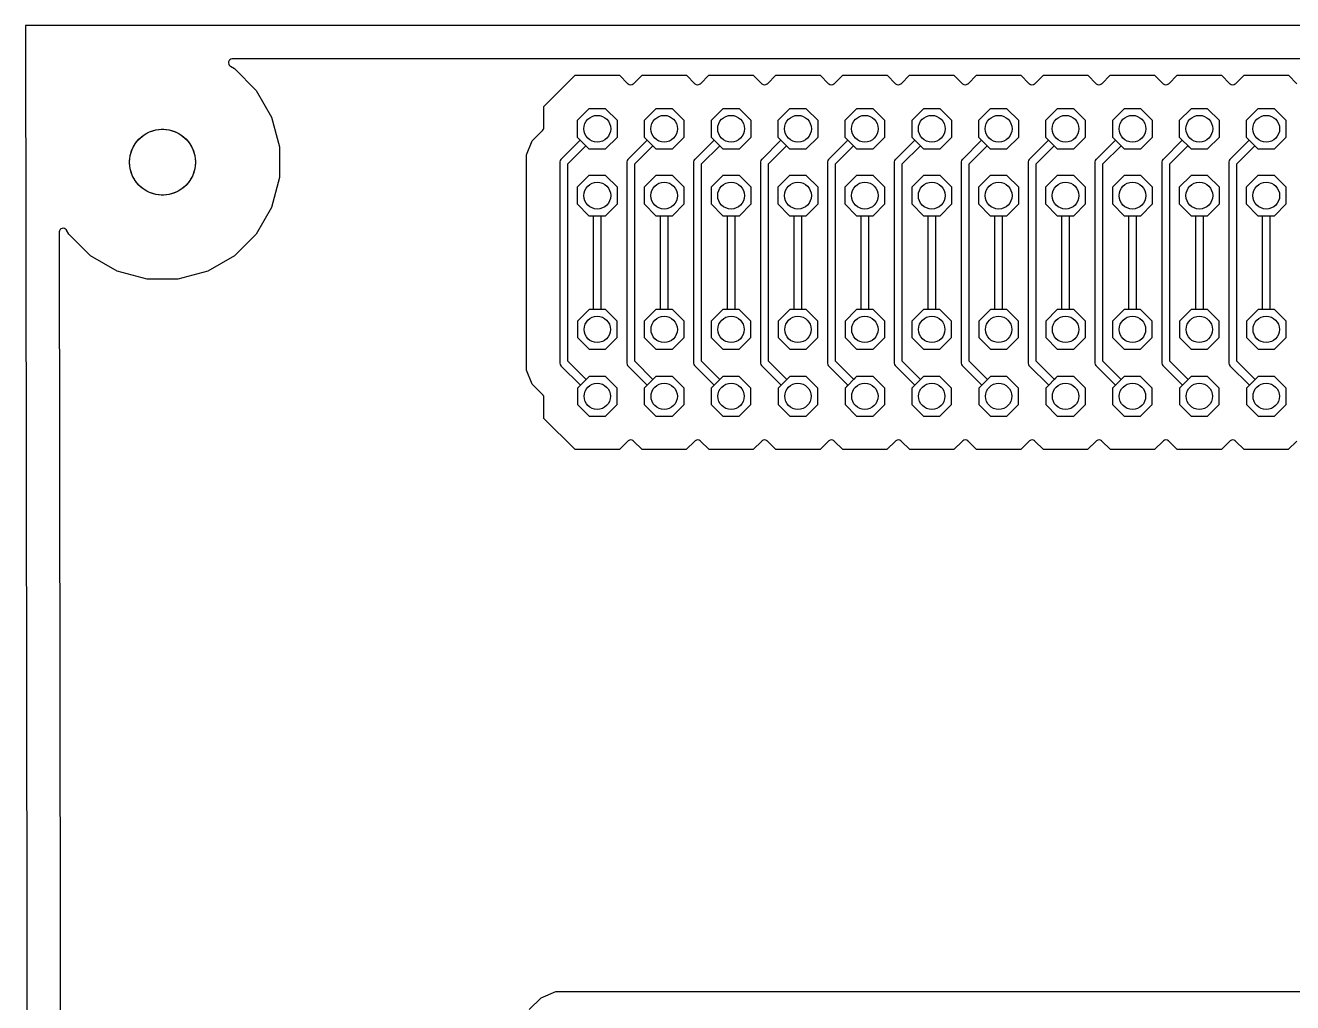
# Model space of a CAD drawing. Header units: millimetres. Extents: x -2.7 to 91.1, y 1.3 to 86.5.
# Drawn here: x -2.67 to 45.45, y 49.37 to 86.48 of the extents above; entities that cross this region are included whole.
import ezdxf

# ---------------------------------------------------------------- set-up
doc = ezdxf.new("R2010")
doc.units = ezdxf.units.MM

msp = doc.modelspace()

# ---------------------------------------------------------------- linework, layer by layer
at = {"layer": '16_copper'}
for points in [[(82.433, 85.207), (5.197, 85.207), (5.191, 85.206), (5.184, 85.206, 0.695635), (5.108, 84.931), (5.121, 84.923), (5.269, 84.837), (6.097, 84.009), (6.682, 82.996), (6.985, 81.865), (6.985, 80.695), (6.682, 79.564), (6.097, 78.551), (5.269, 77.723), (4.256, 77.138), (3.125, 76.835), (1.955, 76.835), (0.824, 77.138), (-0.189, 77.723), (-1.017, 78.551), (-1.101, 78.696), (-1.105, 78.702), (-1.108, 78.707, 0.695639), (-1.385, 78.635), (-1.385, 78.62), (-1.332, 43.101)], [(45.612, 70.69), (45.288, 70.366), (43.612, 70.366), (43.288, 70.69), (43.285, 70.692), (43.282, 70.695, 0.370187), (43.084, 70.7), (43.072, 70.69), (42.748, 70.366), (41.072, 70.366), (40.748, 70.69), (40.745, 70.692), (40.742, 70.695, 0.370187), (40.544, 70.7), (40.532, 70.69), (40.208, 70.366), (38.532, 70.366), (38.208, 70.69), (38.205, 70.692), (38.202, 70.695, 0.370187), (38.004, 70.7), (37.992, 70.69), (37.668, 70.366), (35.992, 70.366), (35.668, 70.69), (35.665, 70.692), (35.662, 70.695, 0.370187), (35.464, 70.7), (35.452, 70.69), (35.128, 70.366), (33.452, 70.366), (33.128, 70.69), (33.125, 70.692), (33.122, 70.695, 0.370187), (32.924, 70.7), (32.912, 70.69), (32.588, 70.366), (30.912, 70.366), (30.588, 70.69), (30.585, 70.692), (30.582, 70.695, 0.370187), (30.384, 70.7), (30.372, 70.69), (30.048, 70.366), (28.372, 70.366), (28.048, 70.69), (28.045, 70.692), (28.042, 70.695, 0.370187), (27.844, 70.7), (27.832, 70.69), (27.508, 70.366), (25.832, 70.366), (25.508, 70.69), (25.505, 70.692), (25.502, 70.695, 0.370187), (25.304, 70.7), (25.292, 70.69), (24.968, 70.366), (23.292, 70.366), (22.968, 70.69), (22.965, 70.692), (22.962, 70.695, 0.370187), (22.764, 70.7), (22.752, 70.69), (22.428, 70.366), (20.752, 70.366), (20.428, 70.69), (20.425, 70.692), (20.422, 70.695, 0.370187), (20.224, 70.7), (20.212, 70.69), (19.888, 70.366), (18.212, 70.366), (17.026, 71.552), (17.026, 72.339), (17.026, 72.343), (17.026, 72.347, 0.050699), (17.021, 72.377), (17.021, 72.379), (17.02, 72.381, 0.031917), (17.014, 72.399), (17.012, 72.403), (17.01, 72.406), (17.01, 72.408), (17.009, 72.41, 0.031917), (16.999, 72.426), (16.996, 72.429), (16.994, 72.432), (16.993, 72.434), (16.992, 72.435), (16.981, 72.447), (16.574, 72.854), (16.358, 73.377), (16.358, 81.563), (16.574, 82.086), (16.973, 82.485), (16.977, 82.489), (16.981, 82.493, 0.153125), (17.017, 82.577), (17.018, 82.593), (17.018, 83.392), (18.208, 84.582), (19.892, 84.582), (20.212, 84.261), (20.215, 84.259), (20.218, 84.256, 0.370187), (20.416, 84.251), (20.428, 84.261), (20.748, 84.582), (22.432, 84.582), (22.752, 84.261), (22.755, 84.259), (22.758, 84.256, 0.370187), (22.956, 84.251), (22.968, 84.261), (23.288, 84.582), (24.972, 84.582), (25.292, 84.261), (25.295, 84.259), (25.298, 84.256, 0.370187), (25.496, 84.251), (25.508, 84.261), (25.828, 84.582), (27.512, 84.582), (27.832, 84.261), (27.835, 84.259), (27.838, 84.256, 0.370187), (28.036, 84.251), (28.048, 84.261), (28.368, 84.582), (30.052, 84.582), (30.372, 84.261), (30.375, 84.259), (30.378, 84.256, 0.370187), (30.576, 84.251), (30.588, 84.261), (30.908, 84.582), (32.592, 84.582), (32.912, 84.261), (32.915, 84.259), (32.918, 84.256, 0.370187), (33.116, 84.251), (33.128, 84.261), (33.448, 84.582), (35.132, 84.582), (35.452, 84.261), (35.455, 84.259), (35.458, 84.256, 0.370187), (35.656, 84.251), (35.668, 84.261), (35.988, 84.582), (37.672, 84.582), (37.992, 84.261), (37.995, 84.259), (37.998, 84.256, 0.370187), (38.196, 84.251), (38.208, 84.261), (38.528, 84.582), (40.212, 84.582), (40.532, 84.261), (40.535, 84.259), (40.538, 84.256, 0.370187), (40.736, 84.251), (40.748, 84.261), (41.068, 84.582), (42.752, 84.582), (43.072, 84.261), (43.075, 84.259), (43.078, 84.256, 0.370187), (43.276, 84.251), (43.288, 84.261), (43.608, 84.582), (45.292, 84.582), (45.612, 84.261)]]:
    msp.add_lwpolyline(points, format="xyb", dxfattribs=at)
for points in [[(19.804, 72.078), (19.804, 72.702), (19.362, 73.144), (18.738, 73.144), (18.625, 73.031), (17.932, 73.723), (17.932, 81.217), (18.619, 81.903), (18.734, 81.788), (19.366, 81.788), (19.812, 82.234), (19.812, 82.866), (19.366, 83.312), (18.734, 83.312), (18.288, 82.866), (18.288, 82.234), (18.403, 82.119), (17.672, 81.388), (17.669, 81.383), (17.664, 81.379, 0.153125), (17.628, 81.296), (17.628, 81.28), (17.628, 73.66), (17.628, 73.654), (17.628, 73.649, 0.153128), (17.662, 73.564), (17.672, 73.552), (18.409, 72.815), (18.296, 72.702), (18.296, 72.078), (18.738, 71.636), (19.362, 71.636)], [(22.344, 72.078), (22.344, 72.702), (21.902, 73.144), (21.278, 73.144), (21.165, 73.031), (20.472, 73.723), (20.472, 81.217), (21.159, 81.903), (21.274, 81.788), (21.906, 81.788), (22.352, 82.234), (22.352, 82.866), (21.906, 83.312), (21.274, 83.312), (20.828, 82.866), (20.828, 82.234), (20.943, 82.119), (20.212, 81.388), (20.209, 81.383), (20.204, 81.379, 0.153125), (20.168, 81.296), (20.168, 81.28), (20.168, 73.66), (20.168, 73.654), (20.168, 73.649, 0.153128), (20.202, 73.564), (20.212, 73.552), (20.949, 72.815), (20.836, 72.702), (20.836, 72.078), (21.278, 71.636), (21.902, 71.636)], [(24.884, 72.078), (24.884, 72.702), (24.442, 73.144), (23.818, 73.144), (23.705, 73.031), (23.012, 73.723), (23.012, 81.217), (23.699, 81.903), (23.814, 81.788), (24.446, 81.788), (24.892, 82.234), (24.892, 82.866), (24.446, 83.312), (23.814, 83.312), (23.368, 82.866), (23.368, 82.234), (23.483, 82.119), (22.752, 81.388), (22.749, 81.383), (22.744, 81.379, 0.153125), (22.708, 81.296), (22.708, 81.28), (22.708, 73.66), (22.708, 73.654), (22.708, 73.649, 0.153128), (22.742, 73.564), (22.752, 73.552), (23.489, 72.815), (23.376, 72.702), (23.376, 72.078), (23.818, 71.636), (24.442, 71.636)], [(27.424, 72.078), (27.424, 72.702), (26.982, 73.144), (26.358, 73.144), (26.245, 73.031), (25.552, 73.723), (25.552, 81.217), (26.239, 81.903), (26.354, 81.788), (26.986, 81.788), (27.432, 82.234), (27.432, 82.866), (26.986, 83.312), (26.354, 83.312), (25.908, 82.866), (25.908, 82.234), (26.023, 82.119), (25.292, 81.388), (25.289, 81.383), (25.284, 81.379, 0.153125), (25.248, 81.296), (25.248, 81.28), (25.248, 73.66), (25.248, 73.654), (25.248, 73.649, 0.153128), (25.282, 73.564), (25.292, 73.552), (26.029, 72.815), (25.916, 72.702), (25.916, 72.078), (26.358, 71.636), (26.982, 71.636)], [(29.964, 72.078), (29.964, 72.702), (29.522, 73.144), (28.898, 73.144), (28.785, 73.031), (28.092, 73.723), (28.092, 81.217), (28.779, 81.903), (28.894, 81.788), (29.526, 81.788), (29.972, 82.234), (29.972, 82.866), (29.526, 83.312), (28.894, 83.312), (28.448, 82.866), (28.448, 82.234), (28.563, 82.119), (27.832, 81.388), (27.829, 81.383), (27.824, 81.379, 0.153125), (27.788, 81.296), (27.788, 81.28), (27.788, 73.66), (27.788, 73.654), (27.788, 73.649, 0.153128), (27.822, 73.564), (27.832, 73.552), (28.569, 72.815), (28.456, 72.702), (28.456, 72.078), (28.898, 71.636), (29.522, 71.636)], [(32.504, 72.078), (32.504, 72.702), (32.062, 73.144), (31.438, 73.144), (31.325, 73.031), (30.632, 73.723), (30.632, 81.217), (31.319, 81.903), (31.434, 81.788), (32.066, 81.788), (32.512, 82.234), (32.512, 82.866), (32.066, 83.312), (31.434, 83.312), (30.988, 82.866), (30.988, 82.234), (31.103, 82.119), (30.372, 81.388), (30.369, 81.383), (30.364, 81.379, 0.153125), (30.328, 81.296), (30.328, 81.28), (30.328, 73.66), (30.328, 73.654), (30.328, 73.649, 0.153128), (30.362, 73.564), (30.372, 73.552), (31.109, 72.815), (30.996, 72.702), (30.996, 72.078), (31.438, 71.636), (32.062, 71.636)], [(35.044, 72.078), (35.044, 72.702), (34.602, 73.144), (33.978, 73.144), (33.865, 73.031), (33.172, 73.723), (33.172, 81.217), (33.859, 81.903), (33.974, 81.788), (34.606, 81.788), (35.052, 82.234), (35.052, 82.866), (34.606, 83.312), (33.974, 83.312), (33.528, 82.866), (33.528, 82.234), (33.643, 82.119), (32.912, 81.388), (32.909, 81.383), (32.904, 81.379, 0.153125), (32.868, 81.296), (32.868, 81.28), (32.868, 73.66), (32.868, 73.654), (32.868, 73.649, 0.153128), (32.902, 73.564), (32.912, 73.552), (33.649, 72.815), (33.536, 72.702), (33.536, 72.078), (33.978, 71.636), (34.602, 71.636)], [(37.584, 72.078), (37.584, 72.702), (37.142, 73.144), (36.518, 73.144), (36.405, 73.031), (35.712, 73.723), (35.712, 81.217), (36.399, 81.903), (36.514, 81.788), (37.146, 81.788), (37.592, 82.234), (37.592, 82.866), (37.146, 83.312), (36.514, 83.312), (36.068, 82.866), (36.068, 82.234), (36.183, 82.119), (35.452, 81.388), (35.449, 81.383), (35.444, 81.379, 0.153125), (35.408, 81.296), (35.408, 81.28), (35.408, 73.66), (35.408, 73.654), (35.408, 73.649, 0.153128), (35.442, 73.564), (35.452, 73.552), (36.189, 72.815), (36.076, 72.702), (36.076, 72.078), (36.518, 71.636), (37.142, 71.636)], [(40.124, 72.078), (40.124, 72.702), (39.682, 73.144), (39.058, 73.144), (38.945, 73.031), (38.252, 73.723), (38.252, 81.217), (38.939, 81.903), (39.054, 81.788), (39.686, 81.788), (40.132, 82.234), (40.132, 82.866), (39.686, 83.312), (39.054, 83.312), (38.608, 82.866), (38.608, 82.234), (38.723, 82.119), (37.992, 81.388), (37.989, 81.383), (37.984, 81.379, 0.153125), (37.948, 81.296), (37.948, 81.28), (37.948, 73.66), (37.948, 73.654), (37.948, 73.649, 0.153128), (37.982, 73.564), (37.992, 73.552), (38.729, 72.815), (38.616, 72.702), (38.616, 72.078), (39.058, 71.636), (39.682, 71.636)], [(42.664, 72.078), (42.664, 72.702), (42.222, 73.144), (41.598, 73.144), (41.485, 73.031), (40.792, 73.723), (40.792, 81.217), (41.479, 81.903), (41.594, 81.788), (42.226, 81.788), (42.672, 82.234), (42.672, 82.866), (42.226, 83.312), (41.594, 83.312), (41.148, 82.866), (41.148, 82.234), (41.263, 82.119), (40.532, 81.388), (40.529, 81.383), (40.524, 81.379, 0.153125), (40.488, 81.296), (40.488, 81.28), (40.488, 73.66), (40.488, 73.654), (40.488, 73.649, 0.153128), (40.522, 73.564), (40.532, 73.552), (41.269, 72.815), (41.156, 72.702), (41.156, 72.078), (41.598, 71.636), (42.222, 71.636)], [(45.204, 72.078), (45.204, 72.702), (44.762, 73.144), (44.138, 73.144), (44.025, 73.031), (43.332, 73.723), (43.332, 81.217), (44.019, 81.903), (44.134, 81.788), (44.766, 81.788), (45.212, 82.234), (45.212, 82.866), (44.766, 83.312), (44.134, 83.312), (43.688, 82.866), (43.688, 82.234), (43.803, 82.119), (43.072, 81.388), (43.069, 81.383), (43.064, 81.379, 0.153125), (43.028, 81.296), (43.028, 81.28), (43.028, 73.66), (43.028, 73.654), (43.028, 73.649, 0.153128), (43.062, 73.564), (43.072, 73.552), (43.809, 72.815), (43.696, 72.702), (43.696, 72.078), (44.138, 71.636), (44.762, 71.636)]]:
    msp.add_lwpolyline(points, format="xyb", close=True, dxfattribs=at)
for points in [[(19.804, 74.618), (19.804, 75.242), (19.362, 75.684), (19.202, 75.684), (19.202, 79.248), (19.366, 79.248), (19.812, 79.694), (19.812, 80.326), (19.366, 80.772), (18.734, 80.772), (18.288, 80.326), (18.288, 79.694), (18.734, 79.248), (18.898, 79.248), (18.898, 75.684), (18.738, 75.684), (18.296, 75.242), (18.296, 74.618), (18.738, 74.176), (19.362, 74.176)], [(22.344, 74.618), (22.344, 75.242), (21.902, 75.684), (21.742, 75.684), (21.742, 79.248), (21.906, 79.248), (22.352, 79.694), (22.352, 80.326), (21.906, 80.772), (21.274, 80.772), (20.828, 80.326), (20.828, 79.694), (21.274, 79.248), (21.438, 79.248), (21.438, 75.684), (21.278, 75.684), (20.836, 75.242), (20.836, 74.618), (21.278, 74.176), (21.902, 74.176)], [(24.884, 74.618), (24.884, 75.242), (24.442, 75.684), (24.282, 75.684), (24.282, 79.248), (24.446, 79.248), (24.892, 79.694), (24.892, 80.326), (24.446, 80.772), (23.814, 80.772), (23.368, 80.326), (23.368, 79.694), (23.814, 79.248), (23.978, 79.248), (23.978, 75.684), (23.818, 75.684), (23.376, 75.242), (23.376, 74.618), (23.818, 74.176), (24.442, 74.176)], [(27.424, 74.618), (27.424, 75.242), (26.982, 75.684), (26.822, 75.684), (26.822, 79.248), (26.986, 79.248), (27.432, 79.694), (27.432, 80.326), (26.986, 80.772), (26.354, 80.772), (25.908, 80.326), (25.908, 79.694), (26.354, 79.248), (26.518, 79.248), (26.518, 75.684), (26.358, 75.684), (25.916, 75.242), (25.916, 74.618), (26.358, 74.176), (26.982, 74.176)], [(29.964, 74.618), (29.964, 75.242), (29.522, 75.684), (29.362, 75.684), (29.362, 79.248), (29.526, 79.248), (29.972, 79.694), (29.972, 80.326), (29.526, 80.772), (28.894, 80.772), (28.448, 80.326), (28.448, 79.694), (28.894, 79.248), (29.058, 79.248), (29.058, 75.684), (28.898, 75.684), (28.456, 75.242), (28.456, 74.618), (28.898, 74.176), (29.522, 74.176)], [(32.504, 74.618), (32.504, 75.242), (32.062, 75.684), (31.902, 75.684), (31.902, 79.248), (32.066, 79.248), (32.512, 79.694), (32.512, 80.326), (32.066, 80.772), (31.434, 80.772), (30.988, 80.326), (30.988, 79.694), (31.434, 79.248), (31.598, 79.248), (31.598, 75.684), (31.438, 75.684), (30.996, 75.242), (30.996, 74.618), (31.438, 74.176), (32.062, 74.176)], [(35.044, 74.618), (35.044, 75.242), (34.602, 75.684), (34.442, 75.684), (34.442, 79.248), (34.606, 79.248), (35.052, 79.694), (35.052, 80.326), (34.606, 80.772), (33.974, 80.772), (33.528, 80.326), (33.528, 79.694), (33.974, 79.248), (34.138, 79.248), (34.138, 75.684), (33.978, 75.684), (33.536, 75.242), (33.536, 74.618), (33.978, 74.176), (34.602, 74.176)], [(37.584, 74.618), (37.584, 75.242), (37.142, 75.684), (36.982, 75.684), (36.982, 79.248), (37.146, 79.248), (37.592, 79.694), (37.592, 80.326), (37.146, 80.772), (36.514, 80.772), (36.068, 80.326), (36.068, 79.694), (36.514, 79.248), (36.678, 79.248), (36.678, 75.684), (36.518, 75.684), (36.076, 75.242), (36.076, 74.618), (36.518, 74.176), (37.142, 74.176)], [(40.124, 74.618), (40.124, 75.242), (39.682, 75.684), (39.522, 75.684), (39.522, 79.248), (39.686, 79.248), (40.132, 79.694), (40.132, 80.326), (39.686, 80.772), (39.054, 80.772), (38.608, 80.326), (38.608, 79.694), (39.054, 79.248), (39.218, 79.248), (39.218, 75.684), (39.058, 75.684), (38.616, 75.242), (38.616, 74.618), (39.058, 74.176), (39.682, 74.176)], [(42.664, 74.618), (42.664, 75.242), (42.222, 75.684), (42.062, 75.684), (42.062, 79.248), (42.226, 79.248), (42.672, 79.694), (42.672, 80.326), (42.226, 80.772), (41.594, 80.772), (41.148, 80.326), (41.148, 79.694), (41.594, 79.248), (41.758, 79.248), (41.758, 75.684), (41.598, 75.684), (41.156, 75.242), (41.156, 74.618), (41.598, 74.176), (42.222, 74.176)], [(45.204, 74.618), (45.204, 75.242), (44.762, 75.684), (44.602, 75.684), (44.602, 79.248), (44.766, 79.248), (45.212, 79.694), (45.212, 80.326), (44.766, 80.772), (44.134, 80.772), (43.688, 80.326), (43.688, 79.694), (44.134, 79.248), (44.298, 79.248), (44.298, 75.684), (44.138, 75.684), (43.696, 75.242), (43.696, 74.618), (44.138, 74.176), (44.762, 74.176)]]:
    msp.add_lwpolyline(points, close=True, dxfattribs=at)
msp.add_lwpolyline([(16.467, 49.102), (16.917, 49.552), (17.477, 49.784), (63.094, 49.784)], dxfattribs=at)
at = {"layer": '1_copper'}
for points in [[(19.812, 82.234), (19.812, 82.866), (19.366, 83.312), (18.734, 83.312), (18.288, 82.866), (18.288, 82.234), (18.734, 81.788), (19.366, 81.788)], [(22.352, 82.234), (22.352, 82.866), (21.906, 83.312), (21.274, 83.312), (20.828, 82.866), (20.828, 82.234), (21.274, 81.788), (21.906, 81.788)], [(24.892, 82.234), (24.892, 82.866), (24.446, 83.312), (23.814, 83.312), (23.368, 82.866), (23.368, 82.234), (23.814, 81.788), (24.446, 81.788)], [(27.432, 82.234), (27.432, 82.866), (26.986, 83.312), (26.354, 83.312), (25.908, 82.866), (25.908, 82.234), (26.354, 81.788), (26.986, 81.788)], [(29.972, 82.234), (29.972, 82.866), (29.526, 83.312), (28.894, 83.312), (28.448, 82.866), (28.448, 82.234), (28.894, 81.788), (29.526, 81.788)], [(32.512, 82.234), (32.512, 82.866), (32.066, 83.312), (31.434, 83.312), (30.988, 82.866), (30.988, 82.234), (31.434, 81.788), (32.066, 81.788)], [(35.052, 82.234), (35.052, 82.866), (34.606, 83.312), (33.974, 83.312), (33.528, 82.866), (33.528, 82.234), (33.974, 81.788), (34.606, 81.788)], [(37.592, 82.234), (37.592, 82.866), (37.146, 83.312), (36.514, 83.312), (36.068, 82.866), (36.068, 82.234), (36.514, 81.788), (37.146, 81.788)], [(40.132, 82.234), (40.132, 82.866), (39.686, 83.312), (39.054, 83.312), (38.608, 82.866), (38.608, 82.234), (39.054, 81.788), (39.686, 81.788)], [(42.672, 82.234), (42.672, 82.866), (42.226, 83.312), (41.594, 83.312), (41.148, 82.866), (41.148, 82.234), (41.594, 81.788), (42.226, 81.788)], [(45.212, 82.234), (45.212, 82.866), (44.766, 83.312), (44.134, 83.312), (43.688, 82.866), (43.688, 82.234), (44.134, 81.788), (44.766, 81.788)], [(19.812, 79.694), (19.812, 80.326), (19.366, 80.772), (18.734, 80.772), (18.288, 80.326), (18.288, 79.694), (18.734, 79.248), (19.366, 79.248)], [(22.352, 79.694), (22.352, 80.326), (21.906, 80.772), (21.274, 80.772), (20.828, 80.326), (20.828, 79.694), (21.274, 79.248), (21.906, 79.248)], [(24.892, 79.694), (24.892, 80.326), (24.446, 80.772), (23.814, 80.772), (23.368, 80.326), (23.368, 79.694), (23.814, 79.248), (24.446, 79.248)], [(27.432, 79.694), (27.432, 80.326), (26.986, 80.772), (26.354, 80.772), (25.908, 80.326), (25.908, 79.694), (26.354, 79.248), (26.986, 79.248)], [(29.972, 79.694), (29.972, 80.326), (29.526, 80.772), (28.894, 80.772), (28.448, 80.326), (28.448, 79.694), (28.894, 79.248), (29.526, 79.248)], [(32.512, 79.694), (32.512, 80.326), (32.066, 80.772), (31.434, 80.772), (30.988, 80.326), (30.988, 79.694), (31.434, 79.248), (32.066, 79.248)], [(35.052, 79.694), (35.052, 80.326), (34.606, 80.772), (33.974, 80.772), (33.528, 80.326), (33.528, 79.694), (33.974, 79.248), (34.606, 79.248)], [(37.592, 79.694), (37.592, 80.326), (37.146, 80.772), (36.514, 80.772), (36.068, 80.326), (36.068, 79.694), (36.514, 79.248), (37.146, 79.248)], [(40.132, 79.694), (40.132, 80.326), (39.686, 80.772), (39.054, 80.772), (38.608, 80.326), (38.608, 79.694), (39.054, 79.248), (39.686, 79.248)], [(42.672, 79.694), (42.672, 80.326), (42.226, 80.772), (41.594, 80.772), (41.148, 80.326), (41.148, 79.694), (41.594, 79.248), (42.226, 79.248)], [(45.212, 79.694), (45.212, 80.326), (44.766, 80.772), (44.134, 80.772), (43.688, 80.326), (43.688, 79.694), (44.134, 79.248), (44.766, 79.248)], [(19.804, 74.618), (19.804, 75.242), (19.362, 75.684), (18.738, 75.684), (18.296, 75.242), (18.296, 74.618), (18.738, 74.176), (19.362, 74.176)], [(22.344, 74.618), (22.344, 75.242), (21.902, 75.684), (21.278, 75.684), (20.836, 75.242), (20.836, 74.618), (21.278, 74.176), (21.902, 74.176)], [(24.884, 74.618), (24.884, 75.242), (24.442, 75.684), (23.818, 75.684), (23.376, 75.242), (23.376, 74.618), (23.818, 74.176), (24.442, 74.176)], [(27.424, 74.618), (27.424, 75.242), (26.982, 75.684), (26.358, 75.684), (25.916, 75.242), (25.916, 74.618), (26.358, 74.176), (26.982, 74.176)], [(29.964, 74.618), (29.964, 75.242), (29.522, 75.684), (28.898, 75.684), (28.456, 75.242), (28.456, 74.618), (28.898, 74.176), (29.522, 74.176)], [(32.504, 74.618), (32.504, 75.242), (32.062, 75.684), (31.438, 75.684), (30.996, 75.242), (30.996, 74.618), (31.438, 74.176), (32.062, 74.176)], [(35.044, 74.618), (35.044, 75.242), (34.602, 75.684), (33.978, 75.684), (33.536, 75.242), (33.536, 74.618), (33.978, 74.176), (34.602, 74.176)], [(37.584, 74.618), (37.584, 75.242), (37.142, 75.684), (36.518, 75.684), (36.076, 75.242), (36.076, 74.618), (36.518, 74.176), (37.142, 74.176)], [(40.124, 74.618), (40.124, 75.242), (39.682, 75.684), (39.058, 75.684), (38.616, 75.242), (38.616, 74.618), (39.058, 74.176), (39.682, 74.176)], [(42.664, 74.618), (42.664, 75.242), (42.222, 75.684), (41.598, 75.684), (41.156, 75.242), (41.156, 74.618), (41.598, 74.176), (42.222, 74.176)], [(45.204, 74.618), (45.204, 75.242), (44.762, 75.684), (44.138, 75.684), (43.696, 75.242), (43.696, 74.618), (44.138, 74.176), (44.762, 74.176)], [(19.804, 72.078), (19.804, 72.702), (19.362, 73.144), (18.738, 73.144), (18.296, 72.702), (18.296, 72.078), (18.738, 71.636), (19.362, 71.636)], [(22.344, 72.078), (22.344, 72.702), (21.902, 73.144), (21.278, 73.144), (20.836, 72.702), (20.836, 72.078), (21.278, 71.636), (21.902, 71.636)], [(24.884, 72.078), (24.884, 72.702), (24.442, 73.144), (23.818, 73.144), (23.376, 72.702), (23.376, 72.078), (23.818, 71.636), (24.442, 71.636)], [(27.424, 72.078), (27.424, 72.702), (26.982, 73.144), (26.358, 73.144), (25.916, 72.702), (25.916, 72.078), (26.358, 71.636), (26.982, 71.636)], [(29.964, 72.078), (29.964, 72.702), (29.522, 73.144), (28.898, 73.144), (28.456, 72.702), (28.456, 72.078), (28.898, 71.636), (29.522, 71.636)], [(32.504, 72.078), (32.504, 72.702), (32.062, 73.144), (31.438, 73.144), (30.996, 72.702), (30.996, 72.078), (31.438, 71.636), (32.062, 71.636)], [(35.044, 72.078), (35.044, 72.702), (34.602, 73.144), (33.978, 73.144), (33.536, 72.702), (33.536, 72.078), (33.978, 71.636), (34.602, 71.636)], [(37.584, 72.078), (37.584, 72.702), (37.142, 73.144), (36.518, 73.144), (36.076, 72.702), (36.076, 72.078), (36.518, 71.636), (37.142, 71.636)], [(40.124, 72.078), (40.124, 72.702), (39.682, 73.144), (39.058, 73.144), (38.616, 72.702), (38.616, 72.078), (39.058, 71.636), (39.682, 71.636)], [(42.664, 72.078), (42.664, 72.702), (42.222, 73.144), (41.598, 73.144), (41.156, 72.702), (41.156, 72.078), (41.598, 71.636), (42.222, 71.636)], [(45.204, 72.078), (45.204, 72.702), (44.762, 73.144), (44.138, 73.144), (43.696, 72.702), (43.696, 72.078), (44.138, 71.636), (44.762, 71.636)]]:
    msp.add_lwpolyline(points, close=True, dxfattribs=at)
at = {"layer": 'drills_NPTH'}
msp.add_circle((2.54, 81.28), 1.25, dxfattribs=at)
at = {"layer": 'drills_PTH'}
for centre, radius in [((19.05, 82.55), 0.508), ((21.59, 82.55), 0.508), ((24.13, 82.55), 0.508), ((26.67, 82.55), 0.508), ((29.21, 82.55), 0.508), ((31.75, 82.55), 0.508), ((34.29, 82.55), 0.508), ((36.83, 82.55), 0.508), ((39.37, 82.55), 0.508), ((41.91, 82.55), 0.508), ((44.45, 82.55), 0.508), ((19.05, 80.01), 0.508), ((21.59, 80.01), 0.508), ((24.13, 80.01), 0.508), ((26.67, 80.01), 0.508), ((29.21, 80.01), 0.508), ((31.75, 80.01), 0.508), ((34.29, 80.01), 0.508), ((36.83, 80.01), 0.508), ((39.37, 80.01), 0.508), ((41.91, 80.01), 0.508), ((44.45, 80.01), 0.508), ((19.05, 74.93), 0.5), ((21.59, 74.93), 0.5), ((24.13, 74.93), 0.5), ((26.67, 74.93), 0.5), ((29.21, 74.93), 0.5), ((31.75, 74.93), 0.5), ((34.29, 74.93), 0.5), ((36.83, 74.93), 0.5), ((39.37, 74.93), 0.5), ((41.91, 74.93), 0.5), ((44.45, 74.93), 0.5), ((19.05, 72.39), 0.5), ((21.59, 72.39), 0.5), ((24.13, 72.39), 0.5), ((26.67, 72.39), 0.5), ((29.21, 72.39), 0.5), ((31.75, 72.39), 0.5), ((34.29, 72.39), 0.5), ((36.83, 72.39), 0.5), ((39.37, 72.39), 0.5), ((41.91, 72.39), 0.5), ((44.45, 72.39), 0.5)]:
    msp.add_circle(centre, radius, dxfattribs=at)
at = {"layer": 'holes'}
msp.add_lwpolyline([(3.79, 81.231), (3.782, 81.133), (3.767, 81.036), (3.744, 80.94), (3.714, 80.847), (3.676, 80.756), (3.631, 80.669), (3.58, 80.585), (3.522, 80.506), (3.459, 80.431), (3.389, 80.361), (3.314, 80.298), (3.235, 80.24), (3.151, 80.189), (3.064, 80.144), (2.973, 80.106), (2.88, 80.076), (2.784, 80.053), (2.687, 80.038), (2.589, 80.03), (2.491, 80.03), (2.393, 80.038), (2.296, 80.053), (2.2, 80.076), (2.107, 80.106), (2.016, 80.144), (1.929, 80.189), (1.845, 80.24), (1.766, 80.298), (1.691, 80.361), (1.621, 80.431), (1.558, 80.506), (1.5, 80.585), (1.449, 80.669), (1.404, 80.756), (1.366, 80.847), (1.336, 80.94), (1.313, 81.036), (1.298, 81.133), (1.29, 81.231), (1.29, 81.329), (1.298, 81.427), (1.313, 81.524), (1.336, 81.62), (1.366, 81.713), (1.404, 81.804), (1.449, 81.891), (1.5, 81.975), (1.558, 82.054), (1.621, 82.129), (1.691, 82.199), (1.766, 82.262), (1.845, 82.32), (1.929, 82.371), (2.016, 82.416), (2.107, 82.454), (2.2, 82.484), (2.296, 82.507), (2.393, 82.522), (2.491, 82.53), (2.589, 82.53), (2.687, 82.522), (2.784, 82.507), (2.88, 82.484), (2.973, 82.454), (3.064, 82.416), (3.151, 82.371), (3.235, 82.32), (3.314, 82.262), (3.389, 82.199), (3.459, 82.129), (3.522, 82.054), (3.58, 81.975), (3.631, 81.891), (3.676, 81.804), (3.714, 81.713), (3.744, 81.62), (3.767, 81.524), (3.782, 81.427), (3.79, 81.329), (3.79, 81.231)], close=True, dxfattribs=at)
at = {"layer": 'outline'}
msp.add_lwpolyline([(-2.667, 86.477), (-2.54, 1.27), (91.11, 1.27), (90.983, 86.477), (-2.667, 86.477)], close=True, dxfattribs=at)

doc.saveas('drawing.dxf')
